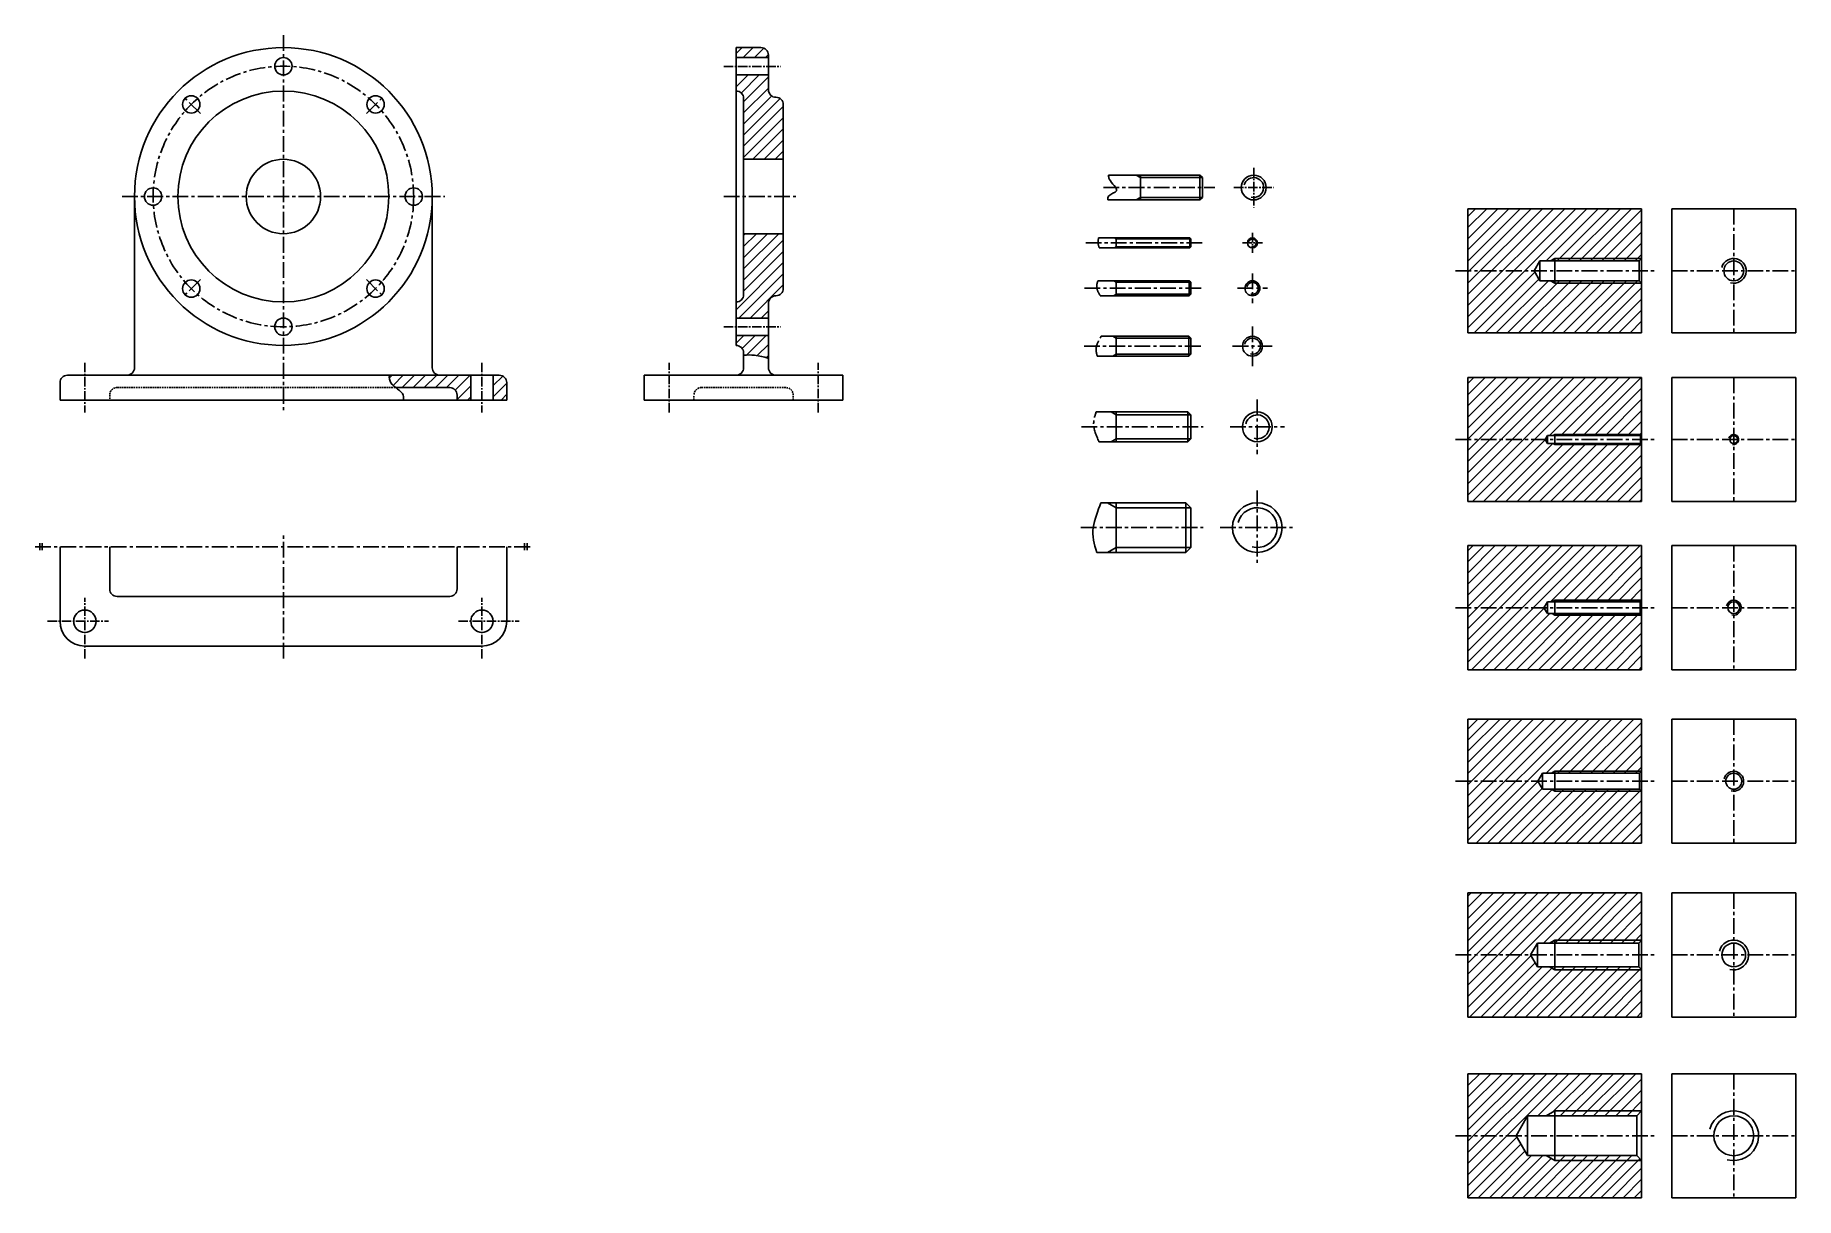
# Model space of a CAD drawing. Header units: millimetres. Extents: x 170 to 879, y -142 to 326.
import ezdxf

# ---------------------------------------------------------------- set-up
doc = ezdxf.new("R2010")
doc.units = ezdxf.units.MM
doc.header["$LTSCALE"] = 0.2
for name, pattern in [('CENTER', [50.8, 31.75, -6.35, 6.35, -6.35]), ('CENTER2', [28.575, 19.05, -3.175, 3.175, -3.175]), ('HIDDEN2', [4.7625, 3.175, -1.5875])]:
    doc.linetypes.add(name, pattern=pattern)
for name, color, linetype in [('가는실선', 1, 'Continuous'), ('숨은선', 2, 'HIDDEN2'), ('외형선', 3, 'Continuous'), ('중심선', 1, 'CENTER')]:
    doc.layers.add(name, color=color, linetype=linetype)
pattern_1 = [(45, (-1098.865, -204.0175), (-2.245064, 2.245064), [])]

# ---------------------------------------------------------------- blocks, each defined once
blk = doc.blocks.new('*U23')
at = {"layer": '외형선'}
blk.add_circle((0, 0), 3.5, dxfattribs=at)
blk = doc.blocks.new('*U24')
at = {"layer": '외형선', "color": 0, "linetype": 'ByBlock', "lineweight": -2, "transparency": 16777216}
blk.add_blockref('*U23', (1368.9, 517.96), dxfattribs=at)
for p, rotation in [((1331.78, 502.58), 45.00000000000001), ((1406.03, 502.58), 315), ((1316.4, 465.46), 90), ((1421.4, 465.46), 270), ((1331.78, 428.34), 135), ((1406.03, 428.34), 225.0000000000001), ((1368.9, 412.96), 180)]:
    blk.add_blockref('*U23', p, dxfattribs=dict(at, rotation=rotation))

msp = doc.modelspace()

# ---------------------------------------------------------------- hatches: boundary and pattern name
at = {"layer": '가는실선'}
h = msp.add_hatch(dxfattribs=at)
h.set_pattern_fill('ANSI31', color=256)
h.paths.add_polyline_path([(817.32, 256.48), (747.32, 256.48), (747.32, 231.48), (774.02, 231.48), (776.32, 235.48), (780.59, 235.48), (782.32, 236.48), (817.32, 236.48)])
h.paths.add_polyline_path([(817.32, 236.48), (782.32, 236.48), (782.32, 235.48), (816.32, 235.48)], flags=17)
h.paths.add_polyline_path([(816.32, 227.48), (782.32, 227.48), (782.32, 226.48), (817.32, 226.48)], flags=17)
h.paths.add_polyline_path([(817.32, 226.48), (782.32, 226.48), (780.59, 227.48), (776.32, 227.48), (774.02, 231.48), (747.32, 231.48), (747.32, 206.48), (817.32, 206.48)])
h.paths.add_polyline_path([(782.32, 236.48), (780.59, 235.48), (782.32, 235.48)], flags=17)
h.paths.add_polyline_path([(782.32, 227.48), (780.59, 227.48), (782.32, 226.48)], flags=17)
h = msp.add_hatch(dxfattribs=at)
h.set_pattern_fill('ANSI31', color=256)
h.set_pattern_definition(pattern_1)
edge = h.paths.add_edge_path()
edge.add_arc((337.04, 181.44), 3, 0, 90, ccw=False)
edge.add_line((340.04, 181.44), (340.04, 179.44))
edge.add_line((340.04, 179.44), (345.54, 179.44))
edge.add_line((345.54, 179.44), (345.54, 189.44))
edge.add_line((345.54, 189.44), (312.74, 189.44))
edge.add_spline(control_points=[(312.74, 189.44), (312.63, 188.33), (312.91, 186.5), (314.55, 185.05), (315.3, 184.44)], knot_values=[5.501763, 5.501763, 5.501763, 5.501763, 8.902067, 11.545191, 11.545191, 11.545191, 11.545191], degree=3, periodic=0)
edge.add_line((315.3, 184.44), (315.45, 184.44))
edge.add_line((315.45, 184.44), (337.04, 184.44))
h.paths.add_polyline_path([(354.54, 179.44), (360.04, 179.44), (360.04, 186.44, 0.414214), (357.04, 189.44), (354.54, 189.44)])
h = msp.add_hatch(dxfattribs=at)
h.set_pattern_fill('ANSI31', color=256)
h.paths.add_polyline_path([(817.32, 188.5), (747.32, 188.5), (747.32, 163.5), (778.4, 163.5), (779.32, 165.1), (781.63, 165.1), (782.32, 165.5), (817.32, 165.5)])
h.paths.add_polyline_path([(817.32, 165.5), (782.32, 165.5), (782.32, 165.1), (816.92, 165.1)], flags=17)
h.paths.add_polyline_path([(816.92, 161.9), (782.32, 161.9), (782.32, 161.5), (817.32, 161.5)], flags=17)
h.paths.add_polyline_path([(817.32, 161.5), (782.32, 161.5), (781.63, 161.9), (779.32, 161.9), (778.4, 163.5), (747.32, 163.5), (747.32, 138.5), (817.32, 138.5)])
h.paths.add_polyline_path([(817.32, 120.76), (747.32, 120.76), (747.32, 95.76), (777.94, 95.76), (779.32, 98.16), (781.29, 98.16), (782.32, 98.76), (817.32, 98.76)])
h.paths.add_polyline_path([(817.32, 98.76), (782.32, 98.76), (782.32, 98.16), (816.72, 98.16)], flags=17)
h.paths.add_polyline_path([(816.72, 93.36), (782.32, 93.36), (782.32, 92.76), (817.32, 92.76)], flags=17)
h.paths.add_polyline_path([(817.32, 92.76), (782.32, 92.76), (781.29, 93.36), (779.32, 93.36), (777.94, 95.76), (747.32, 95.76), (747.32, 70.76), (817.32, 70.76)])
h.paths.add_polyline_path([(817.32, 50.82), (747.32, 50.82), (747.32, 25.82), (775.48, 25.82), (777.32, 29.02), (780.94, 29.02), (782.32, 29.82), (817.32, 29.82)])
h.paths.add_polyline_path([(817.32, 21.82), (782.32, 21.82), (780.94, 22.62), (777.32, 22.62), (775.48, 25.82), (747.32, 25.82), (747.32, 0.82), (817.32, 0.82)])
h.paths.add_polyline_path([(816.52, 22.62), (782.32, 22.62), (782.32, 21.82), (817.32, 21.82)], flags=17)
h.paths.add_polyline_path([(817.32, 29.82), (782.32, 29.82), (782.32, 29.02), (816.52, 29.02)], flags=17)
h.paths.add_polyline_path([(817.32, -19.19), (747.32, -19.19), (747.32, -44.19), (772.55, -44.19), (775.32, -39.39), (780.25, -39.39), (782.32, -38.19), (817.32, -38.19)])
h.paths.add_polyline_path([(817.32, -50.19), (782.32, -50.19), (780.25, -48.99), (775.32, -48.99), (772.55, -44.19), (747.32, -44.19), (747.32, -69.19), (817.32, -69.19)])
h.paths.add_polyline_path([(817.32, -38.19), (782.32, -38.19), (782.32, -39.39), (816.12, -39.39)], flags=17)
h.paths.add_polyline_path([(816.12, -48.99), (782.32, -48.99), (782.32, -50.19), (817.32, -50.19)], flags=17)
h.paths.add_polyline_path([(817.32, -92.03), (747.32, -92.03), (747.32, -117.03), (766.71, -117.03), (771.32, -109.03), (778.86, -109.03), (782.32, -107.03), (817.32, -107.03)])
h.paths.add_polyline_path([(817.32, -107.03), (782.32, -107.03), (782.32, -109.03), (815.32, -109.03)], flags=17)
h.paths.add_polyline_path([(815.32, -125.03), (782.32, -125.03), (782.32, -127.03), (817.32, -127.03)], flags=17)
h.paths.add_polyline_path([(817.32, -127.03), (782.32, -127.03), (778.86, -125.03), (771.32, -125.03), (766.71, -117.03), (747.32, -117.03), (747.32, -142.03), (817.32, -142.03)])
at = {"layer": '중심선'}
h = msp.add_hatch(dxfattribs=at)
h.set_pattern_fill('ANSI31', color=256)
h.set_pattern_definition(pattern_1)
edge = h.paths.add_edge_path()
edge.add_line((465.47, 205.44), (452.47, 205.44))
edge.add_line((452.47, 205.44), (452.47, 201.44))
edge.add_arc((452.47, 198.44), 3, 0, 90, ccw=False)
edge.add_line((455.47, 198.44), (455.47, 197.49))
edge.add_spline(control_points=[(455.47, 197.49), (456.95, 197.62), (460.31, 197.67), (463.62, 196.82), (465.47, 196.23)], knot_values=[9.605018, 9.605018, 9.605018, 9.605018, 14.106011, 19.884424, 19.884424, 19.884424, 19.884424], degree=3, periodic=0)
edge.add_line((465.47, 196.23), (465.47, 205.44))
h.paths.add_polyline_path([(471.47, 246.44), (455.47, 246.44), (455.47, 221.94, -0.414214), (452.47, 218.94), (452.47, 212.44), (465.47, 212.44), (465.47, 218.44, -0.414214), (468.47, 221.44, 0.414214), (471.47, 224.44)])
h.paths.add_polyline_path([(471.47, 298.44, 0.414214), (468.47, 301.44, -0.414214), (465.47, 304.44), (465.47, 310.44), (452.47, 310.44), (452.47, 303.94, -0.414214), (455.47, 300.94), (455.47, 276.44), (471.47, 276.44)])
h.paths.add_polyline_path([(465.47, 318.44, 0.414214), (462.47, 321.44), (452.47, 321.44), (452.47, 317.44), (465.47, 317.44)])

# ---------------------------------------------------------------- linework, layer by layer
at = {"layer": '가는실선'}
for p, q in [((615.33, 269.05), (613.6, 270.05)), ((615.33, 269.05), (640.33, 269.05)), ((615.33, 261.05), (613.6, 260.05)), ((615.33, 261.05), (640.33, 261.05)), ((605.63, 244.37), (604.93, 244.77)), ((605.63, 244.37), (635.63, 244.37)), ((605.63, 241.17), (604.93, 240.77)), ((605.63, 241.17), (635.63, 241.17)), ((782.32, 236.48), (780.59, 235.48)), ((782.32, 236.48), (817.32, 236.48)), ((605.63, 226.86), (604.59, 227.46)), ((782.32, 226.48), (780.59, 227.48)), ((605.63, 222.06), (604.59, 221.46)), ((605.63, 226.86), (635.63, 226.86)), ((605.63, 222.06), (635.63, 222.06)), ((782.32, 226.48), (817.32, 226.48)), ((605.63, 204.32), (604.24, 205.12)), ((605.63, 204.32), (635.63, 204.32)), ((605.63, 197.92), (604.24, 197.12)), ((605.63, 197.92), (635.63, 197.92)), ((605.63, 173.44), (603.55, 174.64)), ((605.63, 173.44), (635.63, 173.44)), ((605.63, 163.84), (603.55, 162.64)), ((605.63, 163.84), (635.63, 163.84)), ((782.32, 165.5), (781.63, 165.1)), ((782.32, 165.5), (817.32, 165.5)), ((782.32, 161.5), (781.63, 161.9)), ((782.32, 161.5), (817.32, 161.5)), ((605.63, 136.04), (602.16, 138.04)), ((605.63, 136.04), (635.63, 136.04)), ((605.63, 120.04), (602.16, 118.04)), ((605.63, 120.04), (635.63, 120.04)), ((782.32, 98.76), (781.29, 98.16)), ((782.32, 92.76), (781.29, 93.36)), ((782.32, 98.76), (817.32, 98.76)), ((782.32, 92.76), (817.32, 92.76)), ((782.32, 29.82), (780.94, 29.02)), ((782.32, 29.82), (817.32, 29.82)), ((782.32, 21.82), (780.94, 22.62)), ((782.32, 21.82), (817.32, 21.82)), ((782.32, -38.19), (780.25, -39.39)), ((782.32, -38.19), (817.32, -38.19)), ((782.32, -50.19), (780.25, -48.99)), ((782.32, -50.19), (817.32, -50.19)), ((782.32, -107.03), (778.86, -109.03)), ((782.32, -107.03), (817.32, -107.03)), ((782.32, -127.03), (778.86, -125.03)), ((782.32, -127.03), (817.32, -127.03))]:
    msp.add_line(p, q, dxfattribs=at)
for centre, radius in [((661.02, 265.05), 4), ((660.5, 242.77), 1.6), ((854.43, 231.48), 5), ((660.5, 224.46), 2.4), ((660.5, 201.12), 3.23), ((662.46, 168.64), 4.8), ((854.43, 163.5), 2), ((662.46, 128.04), 8), ((854.43, 95.76), 3), ((854.43, 25.82), 4), ((854.43, -44.19), 6), ((854.43, -117.03), 10)]:
    msp.add_arc(centre, radius, 255, 165, dxfattribs=at)
for points, knots in [([(602.51, 270.05), (602.49, 269.48), (602.89, 267.16), (608.04, 263.73), (602.3, 262.17), (602.08, 260.67), (602.26, 260.05)], [3.635801, 3.635801, 3.635801, 3.635801, 5.358857, 10.766162, 14.469141, 16.666117, 16.666117, 16.666117, 16.666117]), ([(455.47, 197.49), (456.95, 197.62), (460.31, 197.67), (463.62, 196.82), (465.47, 196.23)], [9.605018, 9.605018, 9.605018, 9.605018, 14.106011, 19.884424, 19.884424, 19.884424, 19.884424]), ([(312.74, 189.44), (312.63, 188.33), (313.12, 185.16), (318.68, 182.68), (318.5, 180.12), (318.26, 179.44)], [5.501763, 5.501763, 5.501763, 5.501763, 8.902067, 15.957803, 18.321884, 18.321884, 18.321884, 18.321884]), ([(597.79, 118.04), (596.59, 121.35), (595.2, 127.98), (598.31, 134.7), (599.41, 138.04)], [8.085365, 8.085365, 8.085365, 8.085365, 18.430054, 28.685251, 28.685251, 28.685251, 28.685251])]:
    msp.add_open_spline(points, degree=3, knots=knots, dxfattribs=at)
at = {"layer": '숨은선'}
for p, q in [((200.04, 181.44), (200.04, 179.44)), ((203.04, 184.44), (315.45, 184.44)), ((435.47, 179.44), (435.47, 181.44)), ((438.47, 184.44), (472.47, 184.44)), ((475.47, 179.44), (475.47, 181.44))]:
    msp.add_line(p, q, dxfattribs=at)
for centre, start, end in [((203.04, 181.44), 90, 180), ((438.47, 181.44), 90, 180), ((472.47, 181.44), 360, 90)]:
    msp.add_arc(centre, 3, start, end, dxfattribs=at)
at = {"layer": '외형선'}
for p, q in [((452.47, 321.44), (462.47, 321.44)), ((452.47, 201.44), (452.47, 321.44)), ((452.47, 317.44), (465.47, 317.44)), ((465.47, 304.44), (465.47, 318.44)), ((452.47, 310.44), (465.47, 310.44)), ((452.47, 303.94), (452.47, 303.94)), ((455.47, 221.94), (455.47, 300.94)), ((468.47, 301.44), (468.47, 301.44)), ((471.47, 224.44), (471.47, 298.44)), ((455.47, 276.44), (471.47, 276.44)), ((602.51, 270.05), (639.33, 270.05)), ((615.33, 270.05), (615.33, 260.05)), ((639.33, 270.05), (639.33, 260.05)), ((639.33, 270.05), (640.33, 269.05)), ((640.33, 269.05), (640.33, 261.05)), ((210.04, 261.44), (210.04, 192.44)), ((330.04, 261.44), (330.04, 192.44)), ((602.26, 260.05), (639.33, 260.05)), ((640.33, 261.05), (639.33, 260.05)), ((747.32, 256.48), (817.32, 256.48)), ((747.32, 206.48), (747.32, 256.48)), ((817.32, 256.48), (817.32, 206.48)), ((829.43, 256.48), (879.43, 256.48)), ((829.43, 256.48), (829.43, 206.48)), ((879.43, 256.48), (879.43, 206.48)), ((455.47, 246.44), (471.47, 246.44)), ((598.53, 244.77), (635.23, 244.77)), ((605.63, 244.77), (605.63, 240.77)), ((635.23, 244.77), (635.23, 240.77)), ((635.23, 244.77), (635.63, 244.37)), ((635.63, 244.37), (635.63, 241.17)), ((598.77, 240.77), (635.23, 240.77)), ((635.63, 241.17), (635.23, 240.77)), ((776.32, 235.48), (774.02, 231.48)), ((776.32, 235.48), (816.32, 235.48)), ((776.32, 235.48), (776.32, 227.48)), ((782.32, 236.48), (782.32, 226.48)), ((816.32, 235.48), (817.32, 236.48)), ((816.32, 235.48), (816.32, 227.48)), ((598.23, 227.46), (635.03, 227.46)), ((605.63, 227.46), (605.63, 221.46)), ((635.03, 227.46), (635.03, 221.46)), ((635.03, 227.46), (635.63, 226.86)), ((776.32, 227.48), (774.02, 231.48)), ((776.32, 227.48), (816.32, 227.48)), ((816.32, 227.48), (817.32, 226.48)), ((468.47, 221.44), (468.47, 221.44)), ((599.19, 221.46), (635.03, 221.46)), ((635.03, 221.46), (635.63, 222.06)), ((635.63, 226.86), (635.63, 222.06)), ((452.47, 218.94), (452.47, 218.94)), ((465.47, 192.44), (465.47, 218.44)), ((452.47, 212.44), (465.47, 212.44)), ((817.32, 206.48), (747.32, 206.48)), ((829.43, 206.48), (879.43, 206.48)), ((452.47, 205.44), (465.47, 205.44)), ((599.53, 205.12), (634.83, 205.12)), ((605.63, 205.12), (605.63, 197.12)), ((634.83, 205.12), (634.83, 197.12)), ((634.83, 205.12), (635.63, 204.32)), ((635.63, 204.32), (635.63, 197.92)), ((455.47, 192.44), (455.47, 198.44)), ((597.94, 197.12), (634.83, 197.12)), ((634.83, 197.12), (635.63, 197.92)), ((180.04, 179.44), (180.04, 186.44)), ((183.04, 189.44), (357.04, 189.44)), ((345.54, 189.44), (345.54, 179.44)), ((354.54, 189.44), (354.54, 179.44)), ((360.04, 186.44), (360.04, 179.44)), ((415.47, 179.44), (415.47, 189.44)), ((415.47, 189.44), (495.47, 189.44)), ((495.47, 179.44), (495.47, 189.44)), ((747.32, 188.5), (817.32, 188.5)), ((747.32, 138.5), (747.32, 188.5)), ((817.32, 188.5), (817.32, 138.5)), ((829.43, 188.5), (879.43, 188.5)), ((829.43, 188.5), (829.43, 138.5)), ((879.43, 188.5), (879.43, 138.5)), ((180.04, 179.44), (360.04, 179.44)), ((315.45, 184.44), (337.04, 184.44)), ((340.04, 181.44), (340.04, 179.44)), ((415.47, 179.44), (495.47, 179.44)), ((597.56, 174.64), (634.43, 174.64)), ((605.63, 174.64), (605.63, 162.64)), ((634.43, 174.64), (634.43, 162.64)), ((634.43, 174.64), (635.63, 173.44)), ((635.63, 173.44), (635.63, 163.84)), ((635.63, 163.84), (634.43, 162.64)), ((779.32, 165.1), (778.4, 163.5)), ((779.32, 161.9), (778.4, 163.5)), ((779.32, 165.1), (816.92, 165.1)), ((779.32, 165.1), (779.32, 161.9)), ((782.32, 165.5), (782.32, 161.5)), ((816.92, 165.1), (817.32, 165.5)), ((816.92, 165.1), (816.92, 161.9)), ((598.66, 162.64), (634.43, 162.64)), ((779.32, 161.9), (816.92, 161.9)), ((816.92, 161.9), (817.32, 161.5)), ((599.41, 138.04), (633.63, 138.04)), ((605.63, 138.04), (605.63, 118.04)), ((633.63, 138.04), (633.63, 118.04)), ((633.63, 138.04), (635.63, 136.04)), ((635.63, 136.04), (635.63, 120.04)), ((817.32, 138.5), (747.32, 138.5)), ((829.43, 138.5), (879.43, 138.5)), ((747.32, 120.76), (817.32, 120.76)), ((747.32, 70.76), (747.32, 120.76)), ((817.32, 120.76), (817.32, 70.76)), ((829.43, 120.76), (879.43, 120.76)), ((829.43, 120.76), (829.43, 70.76)), ((879.43, 120.76), (879.43, 70.76)), ((180.04, 90.29), (180.04, 120.29)), ((200.04, 103.29), (200.04, 120.29)), ((340.04, 103.29), (340.04, 120.29)), ((360.04, 90.29), (360.04, 120.29)), ((597.79, 118.04), (633.63, 118.04)), ((635.63, 120.04), (633.63, 118.04)), ((203.04, 100.29), (337.04, 100.29)), ((779.32, 98.16), (777.94, 95.76)), ((779.32, 93.36), (777.94, 95.76)), ((779.32, 98.16), (816.72, 98.16)), ((779.32, 98.16), (779.32, 93.36)), ((779.32, 93.36), (816.72, 93.36)), ((782.32, 98.76), (782.32, 92.76)), ((816.72, 98.16), (817.32, 98.76)), ((816.72, 98.16), (816.72, 93.36)), ((816.72, 93.36), (817.32, 92.76)), ((190.04, 80.29), (350.04, 80.29)), ((817.32, 70.76), (747.32, 70.76)), ((829.43, 70.76), (879.43, 70.76)), ((747.32, 50.82), (817.32, 50.82)), ((747.32, 0.82), (747.32, 50.82)), ((817.32, 50.82), (817.32, 0.82)), ((829.43, 50.82), (879.43, 50.82)), ((829.43, 50.82), (829.43, 0.82)), ((879.43, 50.82), (879.43, 0.82)), ((777.32, 29.02), (775.48, 25.82)), ((777.32, 29.02), (816.52, 29.02)), ((777.32, 29.02), (777.32, 22.62)), ((782.32, 29.82), (782.32, 21.82)), ((816.52, 29.02), (817.32, 29.82)), ((816.52, 29.02), (816.52, 22.62)), ((777.32, 22.62), (775.48, 25.82)), ((777.32, 22.62), (816.52, 22.62)), ((816.52, 22.62), (817.32, 21.82)), ((817.32, 0.82), (747.32, 0.82)), ((829.43, 0.82), (879.43, 0.82)), ((747.32, -19.19), (817.32, -19.19)), ((747.32, -69.19), (747.32, -19.19)), ((817.32, -19.19), (817.32, -69.19)), ((829.43, -19.19), (879.43, -19.19)), ((829.43, -19.19), (829.43, -69.19)), ((879.43, -19.19), (879.43, -69.19)), ((775.32, -39.39), (772.55, -44.19)), ((775.32, -39.39), (816.12, -39.39)), ((775.32, -39.39), (775.32, -48.99)), ((782.32, -38.19), (782.32, -50.19)), ((816.12, -39.39), (817.32, -38.19)), ((816.12, -39.39), (816.12, -48.99)), ((775.32, -48.99), (772.55, -44.19)), ((775.32, -48.99), (816.12, -48.99)), ((816.12, -48.99), (817.32, -50.19)), ((817.32, -69.19), (747.32, -69.19)), ((829.43, -69.19), (879.43, -69.19)), ((747.32, -92.03), (817.32, -92.03)), ((747.32, -142.03), (747.32, -92.03)), ((817.32, -92.03), (817.32, -142.03)), ((829.43, -92.03), (879.43, -92.03)), ((829.43, -92.03), (829.43, -142.03)), ((879.43, -92.03), (879.43, -142.03)), ((771.32, -109.03), (766.71, -117.03)), ((771.32, -109.03), (815.32, -109.03)), ((771.32, -109.03), (771.32, -125.03)), ((782.32, -107.03), (782.32, -127.03)), ((815.32, -109.03), (817.32, -107.03)), ((815.32, -109.03), (815.32, -125.03)), ((771.32, -125.03), (766.71, -117.03)), ((771.32, -125.03), (815.32, -125.03)), ((815.32, -125.03), (817.32, -127.03)), ((817.32, -142.03), (747.32, -142.03)), ((829.43, -142.03), (879.43, -142.03))]:
    msp.add_line(p, q, dxfattribs=at)
for centre, radius in [((270.04, 261.44), 60), ((270.04, 261.44), 42.5), ((270.04, 261.44), 15), ((661.02, 265.05), 5), ((660.5, 242.77), 2), ((854.43, 231.48), 4), ((660.5, 224.46), 3), ((660.5, 201.12), 4), ((662.46, 168.64), 6), ((854.43, 163.5), 1.6), ((662.46, 128.04), 10), ((190.04, 90.29), 4.5), ((350.04, 90.29), 4.5), ((854.43, 95.76), 2.4), ((854.43, 25.82), 3.2), ((854.43, -44.19), 4.8), ((854.43, -117.03), 8.04)]:
    msp.add_circle(centre, radius, dxfattribs=at)
for centre, radius, start, end in [((462.47, 318.44), 3, 0, 90), ((452.47, 300.94), 3, 0, 90), ((468.47, 304.44), 3, 180, 270), ((468.47, 298.44), 3, 0, 90), ((452.47, 221.94), 3, 270, 0), ((468.47, 218.44), 3, 90, 180), ((468.47, 224.44), 3, 270, 0), ((452.47, 198.44), 3, 0, 90), ((207.04, 192.44), 3, 270, 0), ((333.04, 192.44), 3, 180, 270), ((452.47, 192.44), 3, 270, 0), ((468.47, 192.44), 3, 180, 270), ((183.04, 186.44), 3, 90, 180), ((357.04, 186.44), 3, 0, 90), ((337.04, 181.44), 3, 0, 90), ((203.04, 103.29), 3, 180, 270), ((337.04, 103.29), 3, 270, 0), ((190.04, 90.29), 10, 180, 270), ((350.04, 90.29), 10, 270, 0)]:
    msp.add_arc(centre, radius, start, end, dxfattribs=at)
at = {"layer": '중심선'}
for p, q in [((270.04, 326.44), (270.04, 174.44)), ((236.58, 294.9), (229.45, 302.03)), ((303.5, 294.9), (310.63, 302.03)), ((600.43, 265.05), (645.33, 265.05)), ((205.04, 261.44), (335.04, 261.44)), ((447.47, 261.44), (476.47, 261.44)), ((854.43, 256.48), (854.43, 206.48)), ((593.3, 242.77), (640.63, 242.77)), ((236.58, 227.98), (229.45, 220.85)), ((303.5, 227.98), (310.63, 220.85)), ((660.5, 230.46), (660.5, 218.46)), ((742.32, 231.48), (822.32, 231.48)), ((829.43, 231.48), (879.43, 231.48)), ((592.83, 224.46), (640.63, 224.46)), ((654.5, 224.46), (666.5, 224.46)), ((660.5, 209.12), (660.5, 193.12)), ((592.65, 201.12), (640.63, 201.12)), ((652.5, 201.12), (668.5, 201.12)), ((854.43, 188.5), (854.43, 138.5)), ((662.46, 179.64), (662.46, 157.64)), ((591.61, 168.64), (640.63, 168.64)), ((651.46, 168.64), (673.46, 168.64)), ((742.32, 163.5), (822.32, 163.5)), ((829.43, 163.5), (879.43, 163.5)), ((662.46, 143.04), (662.46, 113.04)), ((591.33, 128.04), (640.63, 128.04)), ((647.46, 128.04), (677.46, 128.04)), ((171.84, 121.69), (171.84, 118.9)), ((172.84, 121.69), (172.84, 118.9)), ((270.04, 75.29), (270.04, 125.29)), ((367.24, 121.69), (367.24, 118.9)), ((368.24, 121.69), (368.24, 118.9)), ((854.43, 120.76), (854.43, 70.76)), ((170.04, 120.29), (370.04, 120.29)), ((742.32, 95.76), (822.32, 95.76)), ((829.43, 95.76), (879.43, 95.76)), ((854.43, 50.82), (854.43, 0.82)), ((742.32, 25.82), (822.32, 25.82)), ((829.43, 25.82), (879.43, 25.82)), ((854.43, -19.19), (854.43, -69.19)), ((742.32, -44.19), (822.32, -44.19)), ((829.43, -44.19), (879.43, -44.19)), ((854.43, -92.03), (854.43, -142.03)), ((742.32, -117.03), (822.32, -117.03)), ((829.43, -117.03), (879.43, -117.03))]:
    msp.add_line(p, q, dxfattribs=at)
at = {"layer": '중심선', "linetype": 'CENTER2'}
for p, q in [((447.47, 313.82), (470.47, 313.82)), ((661.02, 273.05), (661.02, 257.05)), ((653.02, 265.05), (669.02, 265.05)), ((656.5, 242.77), (664.5, 242.77)), ((660.5, 246.77), (660.5, 238.77)), ((447.47, 208.94), (470.47, 208.94)), ((190.04, 194.44), (190.04, 174.44)), ((350.04, 194.44), (350.04, 174.44)), ((425.47, 174.44), (425.47, 194.44)), ((485.47, 174.44), (485.47, 194.44)), ((190.04, 75.29), (190.04, 99.79)), ((350.04, 75.29), (350.04, 99.79)), ((175.04, 90.29), (199.54, 90.29)), ((340.54, 90.29), (365.04, 90.29))]:
    msp.add_line(p, q, dxfattribs=at)
at = {"layer": '중심선'}
msp.add_circle((270.04, 261.44), 52.5, dxfattribs=at)
for points, knots in [([(598.77, 240.77), (598.53, 241.44), (598.17, 242.78), (598.34, 244.11), (598.53, 244.77)], [105.490936, 105.490936, 105.490936, 105.490936, 107.597756, 109.720998, 109.720998, 109.720998, 109.720998]), ([(599.19, 221.46), (598.58, 222.45), (597.45, 224.42), (597.87, 226.45), (598.23, 227.46)], [86.25817, 86.25817, 86.25817, 86.25817, 89.525586, 92.694648, 92.694648, 92.694648, 92.694648]), ([(597.94, 197.12), (597.57, 198.47), (597.14, 201.19), (598.78, 203.8), (599.53, 205.12)], [69.115147, 69.115147, 69.115147, 69.115147, 73.228974, 77.477133, 77.477133, 77.477133, 77.477133]), ([(598.66, 162.64), (597.59, 165.14), (595.79, 169.12), (597.01, 173.13), (597.56, 174.64)], [42.079454, 42.079454, 42.079454, 42.079454, 49.923576, 54.610736, 54.610736, 54.610736, 54.610736])]:
    msp.add_open_spline(points, degree=3, knots=knots, dxfattribs=at)

# ---------------------------------------------------------------- block references
at = {"layer": '외형선'}
msp.add_blockref('*U24', (-1098.86, -204.02), dxfattribs=at)

doc.saveas('drawing.dxf')
